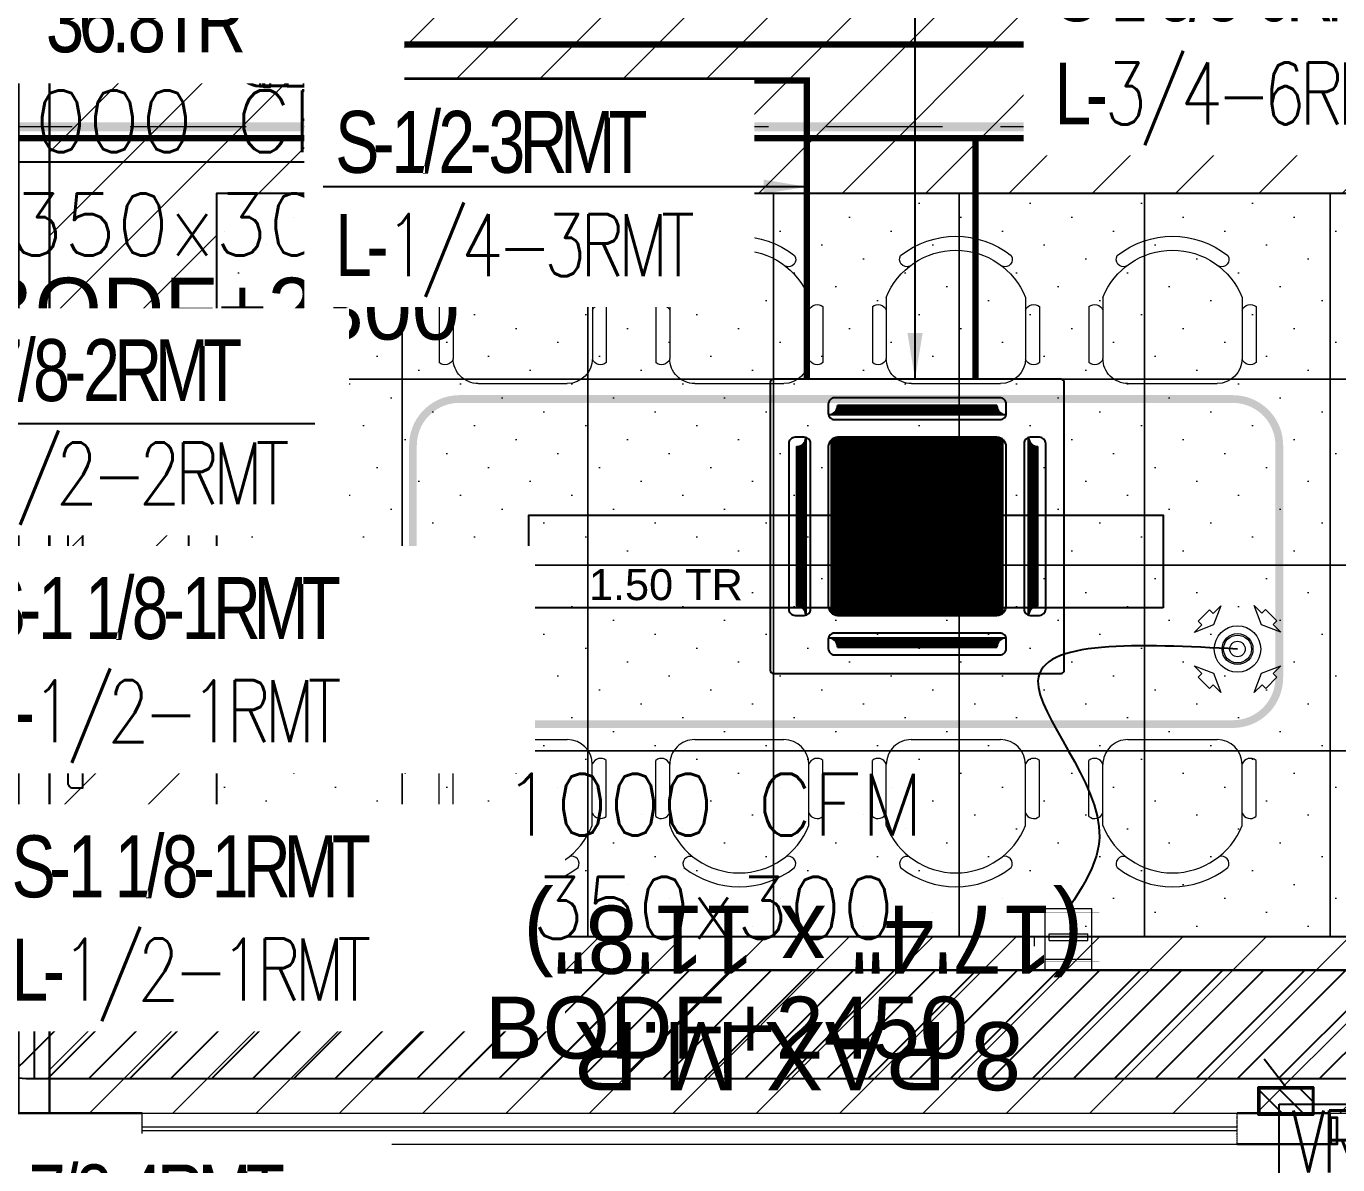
# Model space of a CAD drawing. Header units: millimetres. Extents: x 148480 to 578986, y 39883 to 155062.
# Drawn here: x 222833 to 227072, y 88448 to 92126 of the extents above; entities that cross this region are included whole.
import ezdxf

# ---------------------------------------------------------------- set-up
doc = ezdxf.new("R2010")
doc.units = ezdxf.units.MM
for name, pattern in [('CENTER', [2, 1.25, -0.25, 0.25, -0.25]), ('CONTINOUS', [0]), ('HIDDEN', [0.375, 0.25, -0.125])]:
    doc.linetypes.add(name, pattern=pattern)
for name, color, linetype in [('001-TEXT', 250, 'Continuous'), ('150 dia butterfly damper', 20, 'Continuous'), ('AC-RA-DIFFUSER', 6, 'Continuous'), ('ceilings', 253, 'Continuous'), ('CEN', 252, 'CENTER'), ('DNM JEB', 4, 'Continuous'), ('EL-SWITCH BOXWS', 30, 'Continuous'), ('Flooring', 44, 'Continuous'), ('Hatch 01_UC', 7, 'Continuous'), ('HVAC TEXT', 7, 'Continuous'), ('I - MODULAR', 44, 'Continuous'), ('Layer2', 4, 'Continuous'), ('Layer4', 6, 'Continuous'), ('M HVAC DRAIN PIPE', 30, 'Continuous'), ('M-HVAC ELLIPTICAL DUCT', 6, 'Continuous'), ('M-HVAC VRV PIPE', 4, 'Continuous'), ('M-HVAC-BOF', 6, 'Continuous'), ('M-HVAC-INSULATION', 8, 'Continuous'), ('M-HVAC-SUPPLY AIR DUCT', 4, 'Continuous'), ('M-HVAC-TEXT', 7, 'Continuous'), ('PCE-HVACTEXT', 7, 'Continuous')]:
    doc.layers.add(name, color=color, linetype=linetype)
for name, color, linetype, lineweight in [('A-GLAZ', 140, 'Continuous', 18), ('AI-FURN', 7, 'Continuous', 20), ('I-DT-METL', 4, 'Continuous', 20), ('I-PART-GYP', 6, 'Continuous', 30), ('ID-FURNITURE', 54, 'Continuous', 15), ('M HVAC EXHAUST DIFFUSER', 1, 'Continuous', 15), ('M HVAC FD', 4, 'Continuous', 9), ('M-HVAC-CASSETTE UNIT', 7, 'Continuous', 18), ('M-HVAC-CONTROL DAMPERS', 210, 'Continuous', 15), ('P-PIPE-IDEN', 7, 'Continuous', 9), ('vrv text', 90, 'Continuous', 30)]:
    doc.layers.add(name, color=color, linetype=linetype, lineweight=lineweight)
doc.styles.add('ARAIL', font='arial.ttf')
doc.styles.add('Arial_2', font='arial.ttf', dxfattribs={"height": 75})
doc.styles.add('Arial_3', font='arial.ttf', dxfattribs={"height": 20.669291})
doc.styles.add('Herbalife_Third Floor - Furniture Layout - 210201$0$CG', font='GOTHIC.TTF')
doc.styles.add('R', font='romans.shx')
doc.styles.add('ROMAND', font='romand__.ttf')
doc.styles.add('romans', font='stylu.ttf', dxfattribs={"height": 125})
doc.styles.add('rs', font='romans.shx', dxfattribs={"width": 0.75})
doc.styles.add('VIJETH', font='swiss.ttf')
doc.dimstyles.new('GLAZ ALU', dxfattribs={"dimscale": 100, "dimtxt": 2, "dimasz": 1.4, "dimexe": 0.8, "dimexo": 0.8, "dimgap": 0.75, "dimtad": 1, "dimdec": 0, "dimzin": 0, "dimdsep": 46, "dimtxsty": 'rs', "dimcen": 0.09, "dimclrd": 8, "dimclre": 8, "dimclrt": 2, "dimadec": 0, "dimazin": 0, "dimtfac": 1, "dimtdec": 0, "dimtmove": 0, "dimatfit": 3, "dimfxl": 1, "dimtolj": 1, "dimtzin": 0, "dimarcsym": 0})
doc.dimstyles.new('Vayucon', dxfattribs={"dimtxt": 200, "dimasz": 150, "dimexe": 0, "dimexo": 0, "dimgap": 9e-05, "dimtad": 1, "dimdec": 0, "dimrnd": 5, "dimzin": 0, "dimdsep": 46, "dimtxsty": 'ROMAND', "dimcen": 90, "dimclrd": 42, "dimclre": 8, "dimclrt": 7, "dimadec": 0, "dimazin": 0, "dimtfac": 1, "dimtdec": 0, "dimtofl": 0, "dimtmove": 1, "dimatfit": 0, "dimfxl": 1, "dimtolj": 1, "dimtzin": 0, "dimarcsym": 0})
pattern_1 = [(225, (811296.4, 15267.82), (66.29126, -66.29126), [])]

# ---------------------------------------------------------------- blocks, each defined once
blk = doc.blocks.new('65 inch')
at = {"color": 8}
blk.add_lwpolyline([(335633.4, 873210), (335671.4, 873210, 0.414214), (335687.8, 873226.3), (335687.8, 873258.9), (334247.8, 873258.9), (334247.8, 873258.9), (334247.8, 873226.3, 0.414214), (334264.1, 873210)], format="xyb", close=True, dxfattribs=at)
blk.add_lwpolyline([(335606.2, 873150.1), (334329.3, 873150.1), (334302.1, 873210), (335633.4, 873210), (335606.2, 873150.1)], dxfattribs=at)
blk = doc.blocks.new('CHAIR 13')
at = {"layer": 'ID-FURNITURE', "color": 8}
for p, q in [((-248.5, 270), (-67.5, 270)), ((-277.9, 225), (-81, 225)), ((0, 144), (0, -144)), ((-277.9, -225), (-81, -225)), ((-248.5, -270), (-67.5, -270))]:
    blk.add_line(p, q, dxfattribs=at)
for centre, radius, start, end in [((-226.6, 251.5), 28.6, 139.8035, 247.8585), ((-89.4, 251.5), 28.6, 292.1415, 40.1965), ((-188.7, 0), 242, 111.6314, 248.3686), ((-81, 144), 81, 360, 90), ((-188.7, 0), 287, 141.456, 218.544), ((-401.1, 158.4), 23.7, 339.0298, 121.3377), ((-400.8, -158.6), 23.7, 238.6623, 20.9702), ((-81, -144), 81, 270, 360), ((-226.6, -251.5), 28.6, 112.1415, 220.1965), ((-89.4, -251.5), 28.6, 319.8035, 67.8585)]:
    blk.add_arc(centre, radius, start, end, dxfattribs=at)
blk = doc.blocks.new('*U185')
at = {"layer": 'AI-FURN', "rotation": 90}
blk.add_blockref('CHAIR 13', (4.7, 0), dxfattribs=at)
blk = doc.blocks.new('GFC1')
at = {"layer": 'A-GLAZ', "color": 8, "linetype": 'CONTINOUS', "lineweight": 13, "ltscale": 0.5}
for p, q in [((295840.1, 89600.4, 0), (299379.4, 89600.4, 0)), ((295840.1, 89500.4, 0), (299379.4, 89500.4, 0))]:
    blk.add_line(p, q, dxfattribs=at)
at = {"layer": 'A-GLAZ', "color": 8, "lineweight": 13, "ltscale": 0.5}
blk.add_line((295840.1, 89500.4, 0), (295840.1, 89600.4, 0), dxfattribs=at)
at = {"layer": 'A-GLAZ', "color": 8}
for p, q in [((295840.1, 89556.4, 0), (299379.4, 89556.4, 0)), ((295840.1, 89544.4, 0), (299379.4, 89544.4, 0))]:
    blk.add_line(p, q, dxfattribs=at)
at = {"layer": 'CEN', "color": 8, "linetype": 'HIDDEN', "lineweight": 0, "ltscale": 1500}
blk.add_line((311364.1, 92786.7), (293822.1, 92786.7), dxfattribs=at)
at = {"layer": 'DNM JEB', "color": 8, "linetype": 'Continuous'}
blk.add_line((299679.4, 89500.4), (299679.4, 89600.4), dxfattribs=at)
for points in [[(299679.4, 89500.4), (299703.2, 89500.4), (299703.2, 89586.1), (299679.4, 89586.1)], [(299681.3, 89502.3), (299701.3, 89502.3), (299701.3, 89584.2), (299681.3, 89584.2)]]:
    blk.add_lwpolyline(points, close=True, dxfattribs=at)
at = {"layer": 'Flooring', "color": 8, "linetype": 'HIDDEN', "ltscale": 1500}
blk.add_arc((300007.7, 78255.1), 12777.8, 229.90697, 79.60318, dxfattribs=at)
at = {"layer": 'I - MODULAR', "color": 8, "linetype": 'Continuous'}
blk.add_lwpolyline([(295990.1, 90701.8), (295540.1, 90701.8), (295540.1, 92040.6), (295990.1, 92040.6)], close=True, dxfattribs=at)
at = {"layer": 'I - MODULAR', "color": 8, "const_width": 25}
blk.add_lwpolyline([(299365.2, 90857.4), (296865.2, 90857.5, -0.414214), (296715.2, 91007.5), (296715.2, 91757.5, -0.414214), (296865.2, 91907.5), (299365.2, 91907.4, -0.414214), (299515.2, 91757.4), (299515.2, 91007.4, -0.414214)], format="xyb", close=True, dxfattribs=at)
at = {"layer": 'I - MODULAR', "color": 8}
blk.add_lwpolyline([(299140.2, 91232.4), (297090.2, 91232.5), (297090.2, 91532.5), (299140.2, 91532.4)], close=True, dxfattribs=at)
at = {"layer": 'I-DT-METL', "color": 8, "linetype": 'HIDDEN', "lineweight": 13, "ltscale": 0.1}
blk.add_line((299379.4, 89500.4, 0), (299379.4, 89600.4, 0), dxfattribs=at)
at = {"layer": 'I-PART-GYP', "color": 8, "linetype": 'CONTINOUS'}
blk.add_lwpolyline([(295540.1, 89600.4), (295440.1, 89600.4), (295440.1, 93164.6), (295540.1, 93164.6)], close=True, dxfattribs=at)
for points in [[(295140.1, 89600.4), (295840.1, 89600.4)], [(299379.4, 89600.4), (299679.4, 89600.4)], [(295840.1, 89500.4), (295140.1, 89500.4)], [(299679.4, 89500.4), (299379.4, 89500.4)]]:
    blk.add_lwpolyline(points, dxfattribs=at)
at = {"color": 8, "rotation": 270}
blk.add_blockref('65 inch', (-577610.1, 426339), dxfattribs=at)
at = {"layer": 'ID-FURNITURE', "color": 8, "xscale": -1, "rotation": 179.9986809509787}
for p in [(297065.3, 91957.5), (297765.3, 91957.4), (298465.3, 91957.4), (299165.3, 91957.4)]:
    blk.add_blockref('*U185', p, dxfattribs=at)
at = {"layer": 'ID-FURNITURE', "color": 8, "rotation": 359.9986809509786}
for p in [(297065.2, 90807.5), (297765.2, 90807.4), (298465.2, 90807.4), (299165.2, 90807.4)]:
    blk.add_blockref('*U185', p, dxfattribs=at)
at = {"layer": '001-TEXT', "color": 8, "style": 'Herbalife_Third Floor - Furniture Layout - 210201$0$CG'}
for s, p in [('(17\'4" x 11\'8")', (298881.4, 90271)), ('8 PAX M.R', (298685, 89894.6))]:
    blk.add_text(s, height=220, rotation=180, dxfattribs=at).set_placement(p)
blk = doc.blocks.new('GRID')
at = {"layer": 'ceilings', "lineweight": 5}
h = blk.add_hatch(dxfattribs=at)
h.set_pattern_fill('DOTS', color=8, scale=80, angle=45)
h.paths.add_polyline_path([(56229.9, 61282.6), (56229.9, 61882.6), (56829.9, 61882.6), (56829.9, 61282.6)])
at = {"layer": 'ceilings', "color": 8, "lineweight": 5}
blk.add_lwpolyline([(56229.9, 61282.6), (56229.9, 61882.6), (56829.9, 61882.6), (56829.9, 61282.6)], close=True, dxfattribs=at)
blk = doc.blocks.new('celling')
at = {"layer": 'Hatch 01_UC', "linetype": 'Continuous', "lineweight": 0, "transparency": 33554597}
h = blk.add_hatch(dxfattribs=at)
h.set_pattern_fill('ANSI31', color=8, scale=60, angle=180)
h.set_pattern_definition([(225, (458171.04, 85860.92), (134.70384, -134.70384), [])])
h.paths.add_polyline_path([(305849.8, 37138.6), (305849.8, 39538.6), (310049.8, 39538.6), (310049.8, 37138.6)], flags=16)
h.paths.add_polyline_path([(305309.8, 40131.9), (305309.8, 36567.7), (310589.8, 36567.7), (310589.8, 40131.9)])
at = {"layer": 'ceilings', "color": 116, "linetype": 'Continuous', "true_color": 0x136734}
blk.add_lwpolyline([(310049.8, 39538.6), (305849.8, 39538.6), (305849.8, 37138.6), (310049.8, 37138.6)], close=True, dxfattribs=at)
at = {"layer": 'Hatch 01_UC', "color": 8, "linetype": 'Continuous', "lineweight": 0}
for points in [[(310589.8, 40131.9), (305309.8, 40131.9), (305309.8, 36567.7), (310589.8, 36567.7)], [(310049.8, 37138.6), (305849.8, 37138.6), (305849.8, 39538.6), (310049.8, 39538.6)]]:
    blk.add_lwpolyline(points, close=True, dxfattribs=at)
at = {"layer": 'ceilings', "xscale": -1, "rotation": 89.99999999999986}
for p in [(367732.4, 95768.4), (368332.4, 95768.4), (368932.4, 95768.4), (369532.4, 95768.4), (370132.4, 95768.4), (370732.4, 95768.4), (371332.4, 95768.4), (367732.4, 95168.4), (368332.4, 95168.4), (368932.4, 95168.4), (369532.4, 95168.4), (370132.4, 95168.4), (370732.4, 95168.4), (371332.4, 95168.4), (367732.4, 94568.4), (368332.4, 94568.4), (368932.4, 94568.4), (369532.4, 94568.4), (370132.4, 94568.4), (370732.4, 94568.4), (371332.4, 94568.4), (367732.4, 93968.4), (368332.4, 93968.4), (368932.4, 93968.4), (369532.4, 93968.4), (370132.4, 93968.4), (370732.4, 93968.4), (371332.4, 93968.4)]:
    blk.add_blockref('GRID', p, dxfattribs=at)
blk = doc.blocks.new('BEAM')
at = {"layer": 'CEN', "color": 11, "linetype": 'HIDDEN', "lineweight": 0, "ltscale": 1500, "const_width": 30}
blk.add_lwpolyline([(371364.1, 92786.7), (353822.1, 92786.7)], dxfattribs=at)
blk = doc.blocks.new('BEE')
at = {"layer": 'M-HVAC VRV PIPE', "linetype": 'Continuous'}
blk.add_blockref('BEAM', (0, 0), dxfattribs=at)
blk = doc.blocks.new('lsb')
at = {"layer": 'EL-SWITCH BOXWS', "extrusion": (0.000488338, 0.006137, 0.999981)}
h = blk.add_hatch(dxfattribs=at)
h.set_pattern_fill('ANSI31', color=8, scale=1.963905, angle=359.99983, style=0)
h.set_pattern_definition([(314.99982827, (-73506.04995, 20833.20643), (-0.17358683075, -0.1735857902), [])])
h.paths.add_polyline_path([(-179, 8.1), (-179, 202.2), (209.8, 202.2), (209.8, 8.1)])
h.paths.add_polyline_path([(-168.1, 16.1), (-168.1, 192), (200.7, 192), (200.7, 16.1)], flags=17)
at = {"layer": 'EL-SWITCH BOXWS'}
h = blk.add_hatch(dxfattribs=at)
h.set_pattern_fill('ANSI31', color=8, scale=38.4, angle=360, style=0)
h.set_pattern_definition([(135, (1791500.75, 34201.84), (74.331447, 74.331447), [])])
h.paths.add_polyline_path([(-179, 8.1), (-179, 202.2), (209.8, 202.2), (209.8, 8.1)])
at = {"layer": 'EL-SWITCH BOXWS', "color": 8}
for p, q in [((15.4, 202.2), (-136.8, 396.4)), ((-179, 202.2), (-179, 8.1)), ((209.8, 8.1), (209.8, 202.2)), ((-179, 8.1), (209.8, 8.1))]:
    blk.add_line(p, q, dxfattribs=at)
at = {"layer": 'EL-SWITCH BOXWS', "color": 8, "extrusion": (4.72941e-08, 0.012274, 0.999925)}
blk.add_line((-179, 202.2, -1.2), (209.8, 202.2, -1.2), dxfattribs=at)
at = {"layer": 'EL-SWITCH BOXWS', "color": 8, "extrusion": (0.000488338, 0.006137, 0.999981)}
for points, elevation in [([(-179, 202.2), (-179, 8.1), (209.8, 8.1), (209.8, 202.2)], 0), ([(-179, 8.1), (-179, 202.2), (209.8, 202.2), (209.8, 8.1)], 0), ([(-168.1, 16.1), (-168.1, 192), (200.7, 192), (200.7, 16.1)], 0.1)]:
    blk.add_lwpolyline(points, close=True, dxfattribs=dict(at, elevation=elevation))
blk = doc.blocks.new('RAD 150')
at = {"layer": 'M HVAC EXHAUST DIFFUSER', "color": 3}
for points in [[(-25.7, 153.9), (25.7, 153.9), (25.7, 137.2), (60.9, 137.2), (0, 110), (-60.9, 137.2), (-25.7, 137.2)], [(-153.9, -25.7), (-153.9, 25.7), (-137.2, 25.7), (-137.2, 60.9), (-110, 0), (-137.2, -60.9), (-137.2, -25.7)], [(153.9, 25.7), (153.9, -25.7), (137.2, -25.7), (137.2, -60.9), (110, 0), (137.2, 60.9), (137.2, 25.7)], [(25.7, -153.9), (-25.7, -153.9), (-25.7, -137.2), (-60.9, -137.2), (0, -110), (60.9, -137.2), (25.7, -137.2)]]:
    blk.add_lwpolyline(points, close=True, dxfattribs=at)
for radius in [75, 50, 45, 25]:
    blk.add_circle((0, 0), radius, dxfattribs=at)
blk = doc.blocks.new('BD-200')
at = {"layer": 'M-HVAC-CONTROL DAMPERS', "color": 20}
for p, q in [((-50, -50), (100, -50)), ((-50, -250), (-50, -50)), ((100, -250), (100, -50)), ((-86, -142.6), (-86, -171.7)), ((112.8, -142.6), (-86, -142.6)), ((-37.8, -153.4), (-37.8, -131.9)), ((-37.8, -131.9), (87.8, -131.9)), ((-37.8, -153.4), (87.8, -153.4)), ((87.8, -153.4), (87.8, -131.9)), ((100, -215.6), (-50, -215.6))]:
    blk.add_line(p, q, dxfattribs=at)
at = {"layer": 'M-HVAC-CONTROL DAMPERS', "color": 20, "const_width": 0.49}
for points in [[(-74.5, -69.6), (-74.5, -64.7), (124.5, -64.7), (124.5, -69.6)], [(-74.6, -215.6), (-74.6, -220.5), (124.5, -220.6), (124.5, -215.7)]]:
    blk.add_lwpolyline(points, close=True, dxfattribs=at)
blk = doc.blocks.new('zw$4E06')
at = {"layer": 'vrv text'}
for points in [[(-121.1, 47.1), (-125.2, 47.1, 0.219765), (-200.2, 8.6), (-201.3, 7.2), (-202.6, 5.5), (-203.7, 4), (-204.8, 2.4, 0.042815), (-212.3, -11.4), (-213.2, -13.1), (-214, -14.9), (-214.7, -16.9), (-215.5, -18.7), (-216, -20.6), (-216.2, -21.1), (-216.5, -21.9), (-216.8, -22.4), (-217.1, -23), (-217.3, -23.6), (-218.4, -25.2), (-218.7, -25.5), (-219.1, -26.1), (-219.7, -26.5), (-220.2, -27), (-220.4, -27.4), (-221, -27.8), (-221.5, -28.3), (-222.1, -28.5), (-222.4, -28.9), (-223, -29.2), (-223.6, -29.4)], [(-121.1, 50.2), (-123.4, 50.2, 0.309599), (-218.4, -17.7), (-219.1, -19.5)], [(-121.1, 3.6), (-124.1, 3.6, 0.392074), (-177.9, -51.8), (-178.1, -53.3), (-177.9, -54.6, 0.393328), (-124.1, -110.1), (-121.1, -110.1)], [(-121.1, 0.5), (-122.6, 0.5), (-123.9, 0.4, 0.390764), (-175, -51.8), (-175, -54.6, 0.390298), (-123.9, -107), (-121.1, -107)], [(-231.4, -31.6), (-231.1, -31.8, 0.021844), (-210.1, -47.1), (-199.6, -53.3), (-205.4, -43)], [(-205.4, -63.6), (-199.6, -53.3), (-210, -59.8, 0.03043), (-231.1, -74.8), (-231.4, -75)], [(-121.1, -153.7), (-123.2, -153.7, -0.308139), (-215.5, -87.9), (-216, -86), (-216.2, -85.3), (-216.5, -84.9), (-216.8, -84.2), (-217.1, -83.6), (-217.3, -83.1), (-217.7, -82.6), (-218, -82), (-218.4, -81.6), (-218.7, -81.1), (-219.1, -80.5), (-219.7, -80.2), (-220.2, -79.8), (-220.4, -79.2), (-221, -78.7), (-221.5, -78.5), (-222.1, -78.1), (-222.4, -77.6, 0.112916), (-230.1, -75.2), (-230.7, -75), (-231.4, -75)], [(-121.1, -156.8), (-123.4, -156.8, -0.307918), (-218.4, -89), (-219.1, -87.1), (-219.1, -86.6), (-219.3, -86), (-219.7, -85.7), (-219.9, -85.1), (-220.2, -84.8), (-220.2, -84.2), (-220.6, -83.8), (-221, -83.5), (-221.2, -82.9), (-221.5, -82.7), (-221.9, -82.2), (-222.3, -81.8), (-222.6, -81.6), (-223, -81.3), (-223.3, -80.9), (-223.7, -80.7), (-224.3, -80.3), (-224.6, -80), (-225.2, -79.8), (-225.4, -79.6), (-225.9, -79.4), (-226.5, -79.2), (-226.8, -79), (-227.4, -78.7), (-228.5, -78.7), (-228.9, -78.5), (-229.4, -78.3), (-230.4, -78.3), (-230.9, -78.1), (-231.4, -78.1)]]:
    blk.add_lwpolyline(points, format="xyb", dxfattribs=at)
for points in [[(-206.3, -0.2), (-208.7, 2)], [(-202.4, 5.5), (-204.6, 7.7)], [(-198.3, 10.7), (-200.6, 13.1)], [(-193.9, 15.8), (-196, 17.8)], [(-189.2, 20.4), (-191.4, 22.8)], [(-184, 24.8), (-186.4, 27.2)], [(-178.9, 28.9), (-181.1, 31.2)], [(-173, 32.5), (-175.2, 34.8)], [(-167.1, 36), (-169.3, 38.2)], [(-160.7, 38.8), (-163.1, 41.3)], [(-153.9, 41.7), (-156.3, 43.9)], [(-146.7, 43.7), (-149.1, 46.3)], [(-139, 45.4), (-141.6, 48.1)], [(-130.5, 46.5), (-133.4, 49.4)], [(-130.5, -0.5), (-133.3, 2.2)], [(-122.1, 0.4), (-125, 3.5)], [(-121.7, 47.1), (-124.8, 50.2)], [(-76.5, 50.2), (-76.5, 53.3), (-103.7, 53.3), (-109, 50.2), (-121.1, 50.2)], [(-102.8, 50.2), (-108.1, 47.1), (-121.1, 47.1)], [(-121.1, 3.5), (-121.1, 47.1)], [(-121.1, 3.5), (-108.1, 3.5), (-102.8, 0.4), (-76.5, 0.4), (-76.5, -2.8), (-103.7, -2.8), (-109, 0.4), (-121.1, 0.4)], [(-112.7, 0.4), (-115.8, 3.5)], [(-112.1, 47.1), (-115.3, 50.2)], [(-108.1, 3.5), (-108.1, 47.1)], [(-104.8, 49.1), (-107, 51.3)], [(-100, -2.8), (-103.9, 0.9)], [(-103, 1.7), (-103, 48.5)], [(-102.8, 50.2), (-102.8, 39.7)], [(-76.5, 0.4), (-76.5, 50.2), (-102.8, 50.2), (-102.8, 0.4)], [(-102.8, 47.2), (-102.8, 0.2)], [(-102.8, 45.4), (-102.8, 2.7)], [(-102.6, 48.4), (-5, 48.4), (-2.6, 50), (0, 50)], [(-102.6, 1.5), (-102.6, 48.4)], [(0.2, 47.2), (-1.8, 47.2), (-4.2, 45.9), (-102.6, 45.9)], [(-4.2, 45.9), (-4.2, 4.2), (-102.6, 4.2)], [(0, 0), (-2.6, 0), (-5, 1.5), (-102.6, 1.5)], [(-96.5, 50.2), (-99.6, 53.3)], [(-90.8, -2.8), (-93.9, 0.4)], [(-87.1, 50.2), (-90.3, 53.3)], [(-81.2, -2.8), (-84.4, 0.4)], [(-77.8, 50.2), (-80.9, 53.3)], [(-76.5, 50.2), (-76.5, 39.7)], [(-25.5, 45.9), (-33.3, 45.9)], [(-25.5, 4.2), (-33.3, 4.2)], [(-4.2, 4.2), (-1.8, 2.7)], [(-1.8, 47.2), (-1.8, 2.7), (0, 2.7)], [(151.5, 48.4), (72.8, 48.4), (70.2, 50), (-0.9, 50)], [(69.7, 2.7), (-0.7, 2.7)], [(0, 47.2), (69.7, 47.2), (71.9, 45.9), (150.7, 45.9), (157.9, 41.6), (196.1, 41.6), (203.3, 37.7), (203.3, 12.7), (196.1, 8.5), (157.9, 8.5), (150.7, 4.2), (71.9, 4.2), (69.7, 2.7)], [(0, 0), (70.2, 0)], [(69.7, 47.2), (69.7, 2.7)], [(70.2, 0), (72.8, 1.5), (151.5, 1.5), (158.7, 5.7), (196.1, 5.7), (203.3, 9.9), (235.9, 9.9), (235.9, 40.3), (203.3, 40.3), (196.1, 44.3)], [(71.9, 45.9), (71.9, 4.2)], [(93.4, 45.9), (101.1, 45.9)], [(93.4, 4.2), (101.1, 4.2)], [(150.7, 45.9), (150.7, 4.2)], [(158.7, 44.3), (151.5, 48.4)], [(157.9, 41.6), (157.9, 8.5)], [(196.1, 44.3), (158.7, 44.3)], [(196.1, 41.6), (196.1, 8.5)], [(203.3, 37.7), (235.9, 37.7)], [(203.3, 12.7), (235.9, 12.7)], [(-500.2, -74.1), (-500.2, -32.3), (-507.4, -36.8), (-545.4, -36.8), (-545.4, -34)], [(-545.4, -34), (-507.9, -34)], [(-545.4, -36.8), (-545.4, -69.9)], [(-507.9, -34), (-500.8, -29.8)], [(-507.4, -36.8), (-507.4, -69.9)], [(-500.8, -29.8), (-422.1, -29.8)], [(-349.3, -31.1), (-419, -31.1), (-421.4, -32.3), (-500.2, -32.3)], [(-442.7, -32.3), (-450.4, -32.3)], [(-422.1, -29.8), (-419.5, -28.3)], [(-421.4, -32.3), (-421.4, -74.1), (-419, -75.6)], [(-419.5, -28.3), (-348.4, -28.3)], [(-419, -31.1), (-419, -75.6), (-348.5, -75.6)], [(-349.5, -31.1), (-347.5, -31.1), (-345.2, -32.3), (-246.7, -32.3)], [(-246.7, -29.8), (-344.3, -29.8), (-346.9, -28.3), (-349.3, -28.3)], [(-347.5, -31.1), (-347.5, -75.6), (-349.3, -75.6)], [(-345.2, -32.3), (-345.2, -74.1), (-246.7, -74.1)], [(-323.7, -32.3), (-316, -32.3)], [(-240.6, -28.5), (-246.2, -25.2), (-273.2, -25.2), (-273.2, -28.5), (-246.9, -28.5), (-241.6, -31.6)], [(-272.1, -28.5), (-273.2, -27.4)], [(-273.2, -28.5), (-273.2, -41)], [(-273.2, -78.1), (-273.2, -28.5)], [(-262.7, -28.5), (-265.8, -25.2)], [(-253.1, -28.5), (-256.4, -25.2)], [(-240.8, -31.6), (-247.1, -25.2)], [(-246.9, -75.6), (-246.9, -28.3), (-246.9, -75.6)], [(-246.9, -28.5), (-246.9, -41)], [(-246.9, -78.1), (-246.9, -28.5)], [(-246.7, -76.7), (-246.7, -29.8)], [(-246.7, -76.8), (-246.7, -29.8)], [(-241.6, -75), (-241.6, -31.6)], [(-241.6, -31.6), (-231.4, -31.6)], [(-240.6, -28.5), (-231.4, -28.5)], [(-231.3, -31.6), (-234.4, -28.5)], [(-231.4, -28.5), (-229.8, -28.5), (-229.4, -28.3), (-228.9, -28.3), (-228.5, -28.1), (-227.8, -27.9), (-227.4, -27.8), (-226.8, -27.6), (-226.5, -27.4), (-225.9, -27.4), (-225.4, -27), (-225.2, -26.8), (-224.6, -26.5), (-224.3, -26.3), (-223.7, -26.1), (-223, -25.4), (-222.6, -25.2), (-222.3, -24.6), (-221.9, -24.3), (-221.5, -24.1), (-221.2, -23.6), (-221, -23.2), (-220.6, -22.8), (-220.2, -22.3), (-220.2, -22.1), (-219.9, -21.5), (-219.7, -21.1), (-219.3, -20.6), (-219.1, -20), (-219.1, -19.7)], [(-228.9, -31.4), (-229.6, -31.6), (-231.4, -31.6)], [(-223.9, -29.6), (-226.1, -27.4)], [(-218.6, -25.4), (-221, -23.2)], [(-215.5, -19), (-218, -16.8)], [(-216, -21), (-216, -20.6)], [(-212.9, -12.5), (-215.1, -10.1)], [(-209.7, -6.3), (-211.9, -3.9)], [(-174.5, -60.1), (-177.9, -56.6)], [(-174.8, -50.4), (-177.6, -47.6)], [(-173.7, -42.1), (-176.3, -39.5)], [(-171.7, -34.8), (-174.1, -32.3)], [(-168.8, -28.3), (-171, -25.9)], [(-165.1, -22.4), (-167.5, -20.2)], [(-160.9, -17.3), (-163.3, -15.1)], [(-156.3, -12.7), (-158.3, -10.5)], [(-150.7, -8.5), (-153.1, -6.3)], [(-144.7, -5.1), (-147.1, -2.8)], [(-138.3, -2.4), (-140.6, 0)], [(-545.4, -69.9), (-507.4, -69.9), (-500.2, -74.1), (-421.4, -74.1)], [(-545.4, -72.6), (-545.4, -69.9)], [(-507.9, -72.6), (-545.4, -72.6)], [(-500.8, -76.8), (-507.9, -72.6)], [(-422.1, -76.8), (-500.8, -76.8)], [(-442.7, -74.1), (-450.4, -74.1)], [(-419.5, -78.1), (-422.1, -76.8)], [(-349.3, -78.1), (-419.5, -78.1)], [(-349.3, -78.1), (-346.9, -78.1)], [(-345.2, -74.1), (-347.5, -75.6)], [(-346.9, -78.1), (-344.3, -76.8)], [(-344.3, -76.8), (-246.7, -76.8)], [(-323.7, -74.1), (-316, -74.1)], [(-231.4, -75), (-241.6, -75), (-246.9, -78.1), (-273.2, -78.1), (-273.2, -81.4), (-246.2, -81.4), (-240.6, -78.1), (-231.4, -78.1)], [(-266.4, -81.4), (-269.3, -78.1)], [(-256.8, -81.4), (-259.9, -78.1)], [(-247.4, -81.4), (-250.6, -78.1)], [(-241, -78.5), (-243.2, -76.1)], [(-231.6, -78.1), (-235, -75)], [(-217.3, -83.3), (-223.3, -77.2)], [(-210, -99.8), (-216.5, -93.4)], [(-216, -86), (-216, -85.8)], [(-171.1, -73), (-176.1, -68)], [(-153.1, -100.4), (-168, -85.3)], [(-124.7, -110.1), (-127.9, -106.6)], [(-76.5, -107), (-76.5, -103.9), (-103.7, -103.9), (-109, -107), (-121.1, -107)], [(-121.1, -153.7), (-121.1, -110.1), (-108.1, -110.1), (-102.8, -107), (-76.5, -107)], [(-115.1, -110.1), (-118.2, -107)], [(-106.6, -109.2), (-109, -107)], [(-108.1, -153.7), (-108.1, -110.1)], [(-103, -108.1), (-5.3, -108.1), (-2.9, -106.4), (-0.4, -106.4)], [(-103, -155), (-103, -108.1)], [(-0.2, -109.4), (-2.2, -109.4), (-4.6, -110.5), (-103, -110.5)], [(-4.6, -110.5), (-4.6, -152.4), (-103, -152.4)], [(-102.8, -107), (-102.8, -118.2)], [(-102.8, -156.8), (-102.8, -107)], [(-102.8, -156.8), (-102.8, -109.9)], [(-99.4, -107), (-102.4, -103.9)], [(-90.1, -107), (-93.2, -103.9)], [(-80.5, -107), (-83.6, -103.9)], [(-76.5, -107), (-76.5, -118.2)], [(-76.5, -156.8), (-76.5, -107)], [(-26.1, -110.5), (-33.6, -110.5)], [(-2.2, -153.7), (-2.2, -109.4)], [(151.1, -108.1), (72.4, -108.1), (69.8, -106.4), (-1.3, -106.4)], [(-0.4, -109.4), (69.3, -109.4), (71.5, -110.5), (150.4, -110.5)], [(69.3, -109.4), (69.3, -153.7)], [(71.5, -110.5), (71.5, -152.4)], [(93, -110.5), (100.7, -110.5)], [(150.4, -110.5), (150.4, -152.4)], [(150.4, -110.5), (157.5, -114.9), (195.8, -114.9), (202.9, -118.9), (202.9, -143.9), (195.8, -148.2)], [(158.3, -112.1), (151.1, -108.1)], [(195.8, -112.1), (158.3, -112.1)], [(195.8, -112.1), (202.9, -116.2), (235.3, -116.2), (235.3, -146.5), (202.9, -146.5), (195.8, -150.7)], [(-183.3, -136.2), (-204.1, -115.4)], [(-161.2, -148.9), (-167.7, -142.3)], [(-146.9, -153.5), (-151.5, -148.9)], [(-135.3, -155.9), (-139, -152)], [(-124.8, -156.8), (-128.1, -153.3)], [(-109, -156.8), (-103.7, -159.9), (-76.5, -159.9), (-76.5, -156.8), (-102.8, -156.8), (-108.1, -153.7), (-121.1, -153.7)], [(-121.1, -156.8), (-109, -156.8)], [(-115.4, -156.8), (-118.4, -153.7)], [(-102.8, -159.9), (-109.2, -153.7)], [(-5.3, -155), (-103, -155)], [(-93.4, -159.9), (-96.5, -156.8)], [(-84, -159.9), (-87.1, -156.8)], [(-76.5, -158.1), (-77.8, -156.8)], [(-26.1, -152.4), (-33.6, -152.4)], [(-2.9, -156.5), (-5.3, -155)], [(-4.6, -152.4), (-2.2, -153.7), (-0.4, -153.7)], [(-0.4, -156.5), (-2.9, -156.5)], [(69.3, -153.7), (-1.1, -153.7)], [(-0.4, -156.5), (69.8, -156.5)], [(195.8, -148.2), (157.5, -148.2), (150.4, -152.4), (71.5, -152.4), (69.3, -153.7)], [(69.8, -156.5), (72.4, -155)], [(72.4, -155), (151.1, -155), (158.3, -150.7), (195.8, -150.7)], [(93, -152.4), (100.7, -152.4)], [(157.5, -114.9), (157.5, -148.2)], [(195.8, -114.9), (195.8, -148.2)], [(202.9, -118.9), (235.3, -118.9)], [(202.9, -143.9), (235.3, -143.9)]]:
    blk.add_lwpolyline(points, dxfattribs=at)
for points in [[(-223.6, -29.4), (-225.2, -30.8), (-226.7, -30.6), (-228.9, -31.4)], [(-205.4, -43), (-209.5, -36), (-212.2, -28.2), (-216, -21)], [(-216, -85.8), (-212.5, -78.4), (-209.1, -70.9), (-205.4, -63.6)]]:
    blk.add_open_spline(points, degree=3, dxfattribs=at)
blk = doc.blocks.new('DLC - All Capacities')
at = {"color": 62}
for p, q in [((257.5, 385), (-257.9, 385)), ((257.5, 390), (-257.5, 390)), ((286.9, 360), (-286.9, 360)), ((270.9, 365), (-270.9, 365)), ((265.1, 370), (-265.1, 370)), ((261.5, 375), (-261.5, 375)), ((259.2, 380), (-259.2, 380)), ((-390, 257.5), (-390, -257.5)), ((-385, 257.5), (-385, -257.9)), ((-380, 259.2), (-380, -259.2)), ((-375, 261.5), (-375, -261.5)), ((-370, 265.1), (-370, -265.1)), ((-365, 270.9), (-365, -270.9)), ((-360, 286.9), (-360, -286.9)), ((360, -286.9), (360, 286.9)), ((365, -270.9), (365, 270.9)), ((370, -265.1), (370, 265.1)), ((375, -261.5), (375, 261.5)), ((380, -259.2), (380, 259.2)), ((385, -257.5), (385, 257.9)), ((390, -257.5), (390, 257.5)), ((-286.9, -360), (286.9, -360)), ((-270.9, -365), (270.9, -365)), ((-265.1, -370), (265.1, -370)), ((-261.5, -375), (261.5, -375)), ((-259.2, -380), (259.2, -380)), ((-257.5, -385), (257.9, -385)), ((-257.5, -390), (257.5, -390))]:
    blk.add_line(p, q, dxfattribs=at)
at = {"color": 4}
for p, q in [((-277.5, -279.9), (-277.5, 279.9)), ((-274.5, -282.2), (-274.5, 282.2))]:
    blk.add_line(p, q, dxfattribs=at)
for points in [[(-465, -475), (465, -475, 0.414214), (475, -465), (475, 465, 0.414214), (465, 475), (-465, 475, 0.414214), (-475, 465), (-475, -465, 0.414214)], [(-287.5, 395), (-287.5, 365, 0.414214), (-267.5, 345), (267.5, 345, 0.414214), (287.5, 365), (287.5, 395, 0.414214), (267.5, 415), (-267.5, 415, 0.414214)], [(-395, -287.5), (-365, -287.5, 0.414214), (-345, -267.5), (-345, 267.5, 0.414214), (-365, 287.5), (-395, 287.5, 0.414214), (-415, 267.5), (-415, -267.5, 0.414214)], [(-257.5, -287.5), (257.5, -287.5, 0.414214), (287.5, -257.5), (287.5, 257.5, 0.414214), (257.5, 287.5), (-257.5, 287.5, 0.414214), (-287.5, 257.5), (-287.5, -257.5, 0.414214)], [(395, 287.5), (365, 287.5, 0.414214), (345, 267.5), (345, -267.5, 0.414214), (365, -287.5), (395, -287.5, 0.414214), (415, -267.5), (415, 267.5, 0.414214)], [(287.5, -395), (287.5, -365, 0.414214), (267.5, -345), (-267.5, -345, 0.414214), (-287.5, -365), (-287.5, -395, 0.414214), (-267.5, -415), (267.5, -415, 0.414214)]]:
    blk.add_lwpolyline(points, format="xyb", close=True, dxfattribs=at)
for points in [[(-277.5, -279.9), (-277.5, 279.9)], [(-274.5, 282.2), (-274.5, -282.2)], [(-267.5, -285.8), (-267.5, 285.8)], [(-264.5, 286.7), (-264.5, -286.7)], [(262.5, -287.1), (262.5, 287.1)], [(265.5, 286.4), (265.5, -286.4)], [(272.5, -283.5), (272.5, 283.5)], [(275.5, 281.5), (275.5, -281.5)]]:
    blk.add_lwpolyline(points, dxfattribs=at)
for points in [[(-257.5, 287.5), (-254.5, 287.5), (-254.5, -287.5), (-257.5, -287.5)], [(-247.5, 287.5), (-244.5, 287.5), (-244.5, -287.5), (-247.5, -287.5)], [(-237.5, 287.5), (-234.5, 287.5), (-234.5, -287.5), (-237.5, -287.5)], [(-227.5, 287.5), (-224.5, 287.5), (-224.5, -287.5), (-227.5, -287.5)], [(-217.5, 287.5), (-214.5, 287.5), (-214.5, -287.5), (-217.5, -287.5)], [(-207.5, 287.5), (-204.5, 287.5), (-204.5, -287.5), (-207.5, -287.5)], [(-197.5, 287.5), (-194.5, 287.5), (-194.5, -287.5), (-197.5, -287.5)], [(-187.5, 287.5), (-184.5, 287.5), (-184.5, -287.5), (-187.5, -287.5)], [(-177.5, 287.5), (-174.5, 287.5), (-174.5, -287.5), (-177.5, -287.5)], [(-167.5, 287.5), (-164.5, 287.5), (-164.5, -287.5), (-167.5, -287.5)], [(-157.5, 287.5), (-154.5, 287.5), (-154.5, -287.5), (-157.5, -287.5)], [(-147.5, 287.5), (-144.5, 287.5), (-144.5, -287.5), (-147.5, -287.5)], [(-137.5, 287.5), (-134.5, 287.5), (-134.5, -287.5), (-137.5, -287.5)], [(-127.5, 287.5), (-124.5, 287.5), (-124.5, -287.5), (-127.5, -287.5)], [(-117.5, 287.5), (-114.5, 287.5), (-114.5, -287.5), (-117.5, -287.5)], [(-107.5, 287.5), (-104.5, 287.5), (-104.5, -287.5), (-107.5, -287.5)], [(-97.5, 287.5), (-94.5, 287.5), (-94.5, -287.5), (-97.5, -287.5)], [(-87.5, 287.5), (-84.5, 287.5), (-84.5, -287.5), (-87.5, -287.5)], [(-77.5, 287.5), (-74.5, 287.5), (-74.5, -287.5), (-77.5, -287.5)], [(-67.5, 287.5), (-64.5, 287.5), (-64.5, -287.5), (-67.5, -287.5)], [(-57.5, 287.5), (-54.5, 287.5), (-54.5, -287.5), (-57.5, -287.5)], [(-47.5, 287.5), (-44.5, 287.5), (-44.5, -287.5), (-47.5, -287.5)], [(-37.5, 287.5), (-34.5, 287.5), (-34.5, -287.5), (-37.5, -287.5)], [(-27.5, 287.5), (-24.5, 287.5), (-24.5, -287.5), (-27.5, -287.5)], [(-17.5, 287.5), (-14.5, 287.5), (-14.5, -287.5), (-17.5, -287.5)], [(-7.5, 287.5), (-4.5, 287.5), (-4.5, -287.5), (-7.5, -287.5)], [(2.5, 287.5), (5.5, 287.5), (5.5, -287.5), (2.5, -287.5)], [(12.5, 287.5), (15.5, 287.5), (15.5, -287.5), (12.5, -287.5)], [(22.5, 287.5), (25.5, 287.5), (25.5, -287.5), (22.5, -287.5)], [(32.5, 287.5), (35.5, 287.5), (35.5, -287.5), (32.5, -287.5)], [(42.5, 287.5), (45.5, 287.5), (45.5, -287.5), (42.5, -287.5)], [(52.5, 287.5), (55.5, 287.5), (55.5, -287.5), (52.5, -287.5)], [(62.5, 287.5), (65.5, 287.5), (65.5, -287.5), (62.5, -287.5)], [(72.5, 287.5), (75.5, 287.5), (75.5, -287.5), (72.5, -287.5)], [(82.5, 287.5), (85.5, 287.5), (85.5, -287.5), (82.5, -287.5)], [(92.5, 287.5), (95.5, 287.5), (95.5, -287.5), (92.5, -287.5)], [(102.5, 287.5), (105.5, 287.5), (105.5, -287.5), (102.5, -287.5)], [(112.5, 287.5), (115.5, 287.5), (115.5, -287.5), (112.5, -287.5)], [(122.5, 287.5), (125.5, 287.5), (125.5, -287.5), (122.5, -287.5)], [(132.5, 287.5), (135.5, 287.5), (135.5, -287.5), (132.5, -287.5)], [(142.5, 287.5), (145.5, 287.5), (145.5, -287.5), (142.5, -287.5)], [(152.5, 287.5), (155.5, 287.5), (155.5, -287.5), (152.5, -287.5)], [(162.5, 287.5), (165.5, 287.5), (165.5, -287.5), (162.5, -287.5)], [(172.5, 287.5), (175.5, 287.5), (175.5, -287.5), (172.5, -287.5)], [(182.5, 287.5), (185.5, 287.5), (185.5, -287.5), (182.5, -287.5)], [(192.5, 287.5), (195.5, 287.5), (195.5, -287.5), (192.5, -287.5)], [(202.5, 287.5), (205.5, 287.5), (205.5, -287.5), (202.5, -287.5)], [(212.5, 287.5), (215.5, 287.5), (215.5, -287.5), (212.5, -287.5)], [(222.5, 287.5), (225.5, 287.5), (225.5, -287.5), (222.5, -287.5)], [(232.5, 287.5), (235.5, 287.5), (235.5, -287.5), (232.5, -287.5)], [(242.5, 287.5), (245.5, 287.5), (245.5, -287.5), (242.5, -287.5)], [(252.5, 287.5), (255.5, 287.5), (255.5, -287.5), (252.5, -287.5)]]:
    blk.add_lwpolyline(points, close=True, dxfattribs=at)
at = {"color": 62}
for centre, start, end in [((-287.5, 390), 271.213, 0.0128), ((287.5, 390), 179.9872, 268.787), ((-390, 287.5), 269.9872, 358.787), ((390, 287.5), 181.213, 270.0128), ((-390, -287.5), 1.213, 90.0128), ((390, -287.5), 89.9872, 178.787), ((-287.5, -390), 359.9872, 88.787), ((287.5, -390), 91.213, 180.0128)]:
    blk.add_arc(centre, 30, start, end, dxfattribs=at)

msp = doc.modelspace()

# ---------------------------------------------------------------- block references
at = {"layer": 'Layer4', "linetype": 'Continuous', "rotation": 360}
msp.add_blockref('GFC1', (-72632.4, -986), dxfattribs=at)

# ---------------------------------------------------------------- next in the draw order: hatches: boundary and pattern name
at = {"layer": 'M-HVAC-INSULATION'}
h = msp.add_hatch(dxfattribs=at)
h.set_pattern_fill('ANSI31', color=256, scale=750, angle=180, style=0)
h.set_pattern_definition(pattern_1)
h.paths.add_polyline_path([(222708.3, 89226.2), (222358.3, 89226.2, 0.414214), (222858.3, 88726.2), (222858.3, 89076.2, -0.414214)])
h = msp.add_hatch(dxfattribs=at)
h.set_pattern_fill('ANSI31', color=256, scale=750, angle=180, style=0)
h.set_pattern_definition(pattern_1)
h.paths.add_polyline_path([(222858.3, 89076.2), (222858.3, 88726.2), (234305.2, 88726.2), (234305.2, 89076.2)])

# ---------------------------------------------------------------- next in the draw order: linework, layer by layer
at = {"layer": 'HVAC TEXT'}
msp.add_lwpolyline([(226882.7, 88643.5), (229320.5, 88643.5), (229320.5, 87385.5), (226882.7, 87385.5)], close=True, dxfattribs=at)
at = {"layer": 'M HVAC DRAIN PIPE', "color": 30, "linetype": 'Continuous', "const_width": 20}
for points in [[(219832.2, 91764.1), (227904.4, 91764.1), (227904.4, 91287.5), (231476.2, 91287.5), (231476.2, 87024)], [(225900.9, 90985.2), (225900.9, 91764.1)]]:
    msp.add_lwpolyline(points, dxfattribs=at)
at = {"layer": 'M-HVAC VRV PIPE', "color": 6, "linetype": 'Continuous', "const_width": 20}
for points in [[(223854.5, 92066.6), (227986.1, 92066.6), (227986.1, 90877.8), (228334.9, 90877.8)], [(220704.5, 92008.2), (223272.6, 92008.2)], [(223854.1, 91950.1), (225355.8, 91950.1), (225355.8, 90985)]]:
    msp.add_lwpolyline(points, dxfattribs=at)
at = {"layer": 'M-HVAC-SUPPLY AIR DUCT', "linetype": 'Continuous'}
for p, q in [((222858.3, 89076.2), (234216.1, 89076.2)), ((222858.3, 89076.2), (222858.3, 88726.2)), ((222858.3, 88726.2), (234216.1, 88726.2))]:
    msp.add_line(p, q, dxfattribs=at)
msp.add_lwpolyline([(234305.2, 89076.2), (222858.3, 89076.2), (222858.3, 88726.2), (234305.2, 88726.2)], close=True, dxfattribs=at)
for radius in [500, 150]:
    msp.add_arc((222858.3, 89226.2), radius, 180, 270, dxfattribs=at)
msp.add_spline([(226747.7, 90113.8), (226102.9, 90011.5), (226301.2, 89507.3), (226201.4, 89276.2)], degree=3, dxfattribs=at)

# ---------------------------------------------------------------- next in the draw order: block references
at = {"layer": '150 dia butterfly damper', "rotation": 360}
msp.add_blockref('BD-200', (226176.4, 89326.2), dxfattribs=at)
at = {"layer": 'AC-RA-DIFFUSER', "rotation": 360}
msp.add_blockref('DLC - All Capacities', (225712.7, 90510.2), dxfattribs=at)
at = {"layer": 'EL-SWITCH BOXWS', "color": 30, "true_color": 0xf8991e, "extrusion": (-0.000488356, -0.006137, 0.999981), "xscale": 0.4610813856124997, "yscale": 0.4610813856124997, "zscale": 0.4610813856124997, "rotation": 0.0001872652976867884}
msp.add_blockref('lsb', (226897, 88603.4, -654.6), dxfattribs=at)
at = {"layer": 'Hatch 01_UC', "color": 252, "linetype": 'Continuous', "true_color": 0x939598, "rotation": 360}
msp.add_blockref('celling', (-82402.2, 52046.6), dxfattribs=at)
at = {"layer": 'Layer2', "linetype": 'Continuous', "rotation": 360}
msp.add_blockref('BEE', (-132632.4, -986), dxfattribs=at)
at = {"layer": 'M HVAC FD', "linetype": 'Continuous', "xscale": 1.001068918707225, "yscale": 1.001068918707225, "zscale": 1.001068918707225, "rotation": 135.1241973127499}
msp.add_blockref('RAD 150', (226747.7, 90113.8), dxfattribs=at)
at = {"layer": 'vrv text', "xscale": 0.7447286262668819, "yscale": 0.7447286262668819, "zscale": 0.7447286262668819, "rotation": 360}
msp.add_blockref('zw$4E06', (223678.8, 92047.9), dxfattribs=at)

# ---------------------------------------------------------------- next in the draw order: texts
at = {"layer": 'HVAC TEXT', "insert": (226923.1, 88622.9), "char_height": 200, "width": 4668.514, "attachment_point": 1, "style": 'Arial_3'}
msp.add_mtext('\\pxql;{\\Fsimplex.shx|c0;\\W0.7;\\T0.9;\\C0;VRF COMPACT CASSETTE\\PMODEL :VCC-12\\PCAPCITY :1.0 TR\\PSIZE-596Lx596Wx240HT. }', dxfattribs=at)
at = {"layer": 'M-HVAC-BOF', "color": 6, "lineweight": -2, "char_height": 200, "width": 1028.731, "attachment_point": 1, "style": 'ARAIL'}
for s, insert in [('BODF+2300', (222673.7, 91313.3)), ('BODF+2450', (224315.8, 88991))]:
    msp.add_mtext(s, dxfattribs=dict(at, insert=insert))
at = {"layer": 'M-HVAC-CASSETTE UNIT', "color": 0, "style": 'VIJETH', "width": 1}
msp.add_text('1.50 TR', height=100.15, rotation=359.9743, dxfattribs=at).set_placement((224651.4, 90271.9))
at = {"layer": 'M-HVAC-TEXT', "color": 7, "char_height": 200, "width": 2790.775, "attachment_point": 2, "style": 'R'}
for insert in [(223369.2, 91918.5, 0), (225053.4, 89711.2, 0)]:
    msp.add_mtext('1000 CFM\\P350x300', dxfattribs=dict(at, insert=insert))

# ---------------------------------------------------------------- next in the draw order: leaders
at = {"layer": 'M-HVAC ELLIPTICAL DUCT', "linetype": 'Continuous'}
msp.add_leader([(221676, 91357), (221676, 91688), (224318.9, 91688)], dimstyle='Vayucon', dxfattribs=at)
at = {"layer": 'M-HVAC-SUPPLY AIR DUCT', "color": 7, "linetype": 'Continuous'}
msp.add_leader([(225705.6, 90985.2), (225705.6, 93238.4), (226265.1, 93238.4)], dimstyle='Vayucon', dxfattribs=at)
at = {"layer": 'PCE-HVACTEXT', "ltscale": 0.25}
for points in [[(222459.9, 90458), (222684.7, 90111.3), (223812.8, 90111.3)], [(222518.3, 89561.7), (222785.4, 89247.9), (223809.6, 89247.9)]]:
    msp.add_leader(points, dimstyle='GLAZ ALU', override={"dimtad": 0, "dimclrd": 7, "dimclrt": 256, "dimfxl": 100, "dimfxlon": 1, "dimtfill": 1, "dimarcsym": 1}, dxfattribs=at)

# ---------------------------------------------------------------- next in the draw order: texts
at = {"layer": 'M-HVAC-TEXT', "char_height": 200, "attachment_point": 9, "style": 'romans', "bg_fill": 2}
for s, insert, width in [('\\pxql;{\\fStylus BT|b0|i0|c0|p34;\\W0.8;\\T0.8;\\C6;S-1 5/8-6RMT\\P\\pt0.5;L-\\Fromans.shx|c1;3/4-6RMT}', (227863.8, 91741.8, 0.9), 1707.675), ('\\pxql;{\\W0.8;\\T0.8;\\C6;S-1 1/8-1RMT\\P\\pt1;L-\\Fromans.shx|c1;1/2-1RMT}', (224377.5, 89746.1, 0.9), 1688.764), ('\\pxql;{\\W0.8;\\T0.8;\\C6;S-1 1/8-1RMT\\P\\pt1;L-\\Fromans.shx|c1;1/2-1RMT}', (224474.2, 88911.8, 0.9), 1688.764), ('\\pxql;{\\W0.8;\\T0.8;\\C6;S-7/8-4RMT\\P\\pt1;L-\\Fromans.shx|c1;3/8-4RMT}', (223913.6, 87848.6, 0.9), 1254.3)]:
    msp.add_mtext(s, dxfattribs=dict(at, insert=insert, width=width))
at = {"layer": 'P-PIPE-IDEN', "insert": (222896.3, 92575.1), "char_height": 200, "width": 1058.119, "attachment_point": 1, "style": 'Arial_2', "bg_fill": 2}
msp.add_mtext('{\\W0.8;\\T0.8;\\C1;VRY-24-63-I\\P36.8TR}', dxfattribs=at)

# ---------------------------------------------------------------- next in the draw order: texts
at = {"layer": 'M-HVAC-TEXT', "insert": (223831.4, 91252), "char_height": 200, "width": 1254.3, "attachment_point": 7, "style": 'romans', "bg_fill": 2}
msp.add_mtext('\\pxql;{\\W0.8;\\T0.8;\\C6;S-1/2-3RMT\\P\\pt1;L-\\Fromans.shx|c1;1/4-3RMT}', dxfattribs=at)

# ---------------------------------------------------------------- next in the draw order: leaders
at = {"layer": 'PCE-HVACTEXT', "ltscale": 0.25}
msp.add_leader([(221744.6, 92008.2), (221744.6, 93242.1), (223233.3, 93242.1)], dimstyle='GLAZ ALU', override={"dimtad": 0, "dimclrd": 7, "dimclrt": 256, "dimfxl": 100, "dimfxlon": 1, "dimtfill": 1, "dimarcsym": 1}, dxfattribs=at)

# ---------------------------------------------------------------- next in the draw order: texts
at = {"layer": 'M-HVAC-TEXT', "insert": (223775.8, 90514.7), "char_height": 200, "width": 1254.3, "attachment_point": 9, "style": 'romans', "bg_fill": 2}
msp.add_mtext('\\pxql;{\\W0.8;\\T0.8;\\C6;S-7/8-2RMT\\P\\pt0.5;L-\\Fromans.shx|c1;1/2-2RMT}', dxfattribs=at)

# ---------------------------------------------------------------- next in the draw order: leaders
at = {"layer": 'PCE-HVACTEXT', "ltscale": 0.25}
msp.add_leader([(225355.8, 91607.1), (223792.8, 91607.1)], dimstyle='GLAZ ALU', override={"dimtad": 0, "dimclrd": 7, "dimclrt": 256, "dimfxl": 100, "dimfxlon": 1, "dimtfill": 1, "dimarcsym": 1}, dxfattribs=at)

# ---------------------------------------------------------------- next in the draw order: leaders
msp.add_leader([(222343.4, 90842.9), (223765.3, 90842.9)], dimstyle='GLAZ ALU', override={"dimtad": 0, "dimclrd": 7, "dimclrt": 256, "dimfxl": 100, "dimfxlon": 1, "dimtfill": 1, "dimarcsym": 1}, dxfattribs=at)

doc.saveas('drawing.dxf')
